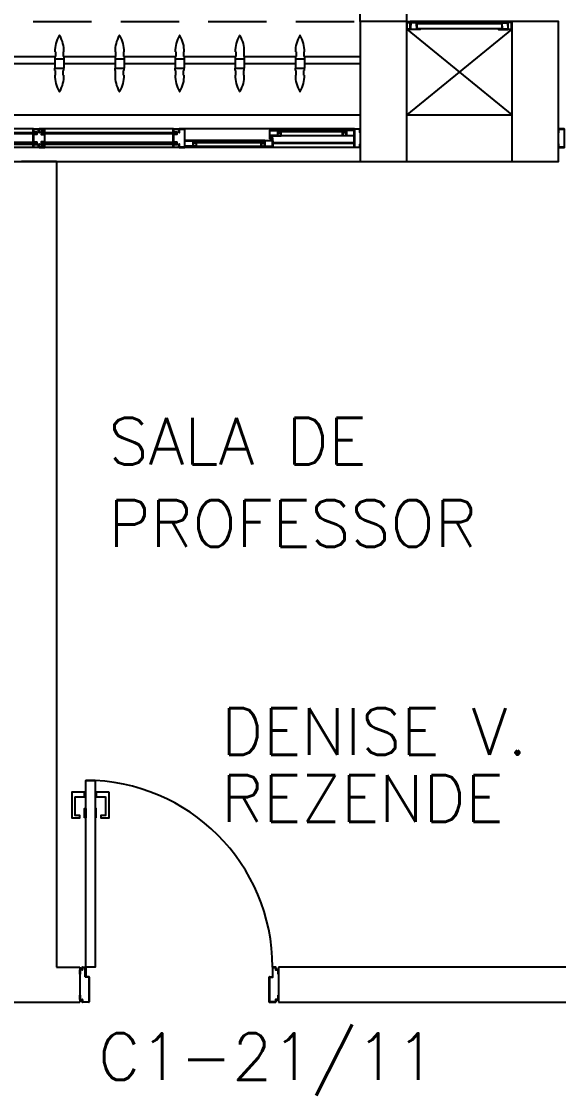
# Model space of a CAD drawing. Header units: millimetres. Extents: x 1887 to 2405, y 1100 to 1335.
# Drawn here: x 2092.11 to 2094.41, y 1177.049 to 1181.648 of the extents above; entities that cross this region are included whole.
import ezdxf

# ---------------------------------------------------------------- set-up
doc = ezdxf.new("R2010")
doc.units = ezdxf.units.MM
doc.linetypes.add('HIDDEN', pattern=[0.375, 0.25, -0.125])
for name, color, linetype in [('AR-ALV', 2, 'Continuous'), ('AR-BRISES', 1, 'Continuous'), ('AR-ESQ', 1, 'Continuous'), ('AR-ESTC', 3, 'Continuous'), ('AR-PEITORIL', 1, 'Continuous'), ('AR-PORTA', 1, 'Continuous'), ('AR-PROJ', 1, 'HIDDEN'), ('AR-SHAFT', 1, 'Continuous'), ('BR-PAINEL', 1, 'Continuous'), ('BR-SUPORTE', 1, 'Continuous'), ('DT-ESQ-BAGUETE-C', 2, 'Continuous'), ('DT-ESQ-BAGUETE-V', 1, 'Continuous'), ('DT-ESQ-CHAPA DOBRADA-V', 1, 'Continuous'), ('DT-ESQ-MARCO-V', 1, 'Continuous'), ('DT-ESQ-PERFIL CADEIRA-C', 2, 'Continuous'), ('DT-ESQ-PERFIL CADEIRA-V', 1, 'Continuous'), ('DT-ESQ-PERFIL U SIMPLES-C', 2, 'Continuous'), ('DT-ESQ-PERFIL U-C', 2, 'Continuous'), ('DT-ESQ-PERFIL U-V', 1, 'Continuous'), ('DT-ESQ-VENEZIANA-C', 2, 'Continuous'), ('DT-ESQ-VENEZIANA-V', 2, 'Continuous'), ('DT-ESQ-VIDRO-C', 2, 'Continuous'), ('DT-ESQ-VIDRO-V', 2, 'Continuous'), ('ENDEREÇO', 2, 'Continuous'), ('maçaneta', 1, 'Continuous'), ('mov', 1, 'Continuous'), ('PG-PROJ', 1, 'HIDDEN'), ('PM-PERFIL U-C', 2, 'Continuous'), ('pm1', 2, 'Continuous'), ('TEXTO', 2, 'Continuous')]:
    doc.layers.add(name, color=color, linetype=linetype)
doc.styles.add('UNB-100', font='simplex.shx', dxfattribs={"height": 0.2})
doc.styles.add('UNB1-100', font='simplex.shx', dxfattribs={"height": 0.2})

# ---------------------------------------------------------------- blocks, each defined once
blk = doc.blocks.new('EF23-P')
at = {"layer": 'DT-ESQ-BAGUETE-C', "ltscale": 0.1}
for points in [[(0.4225, -0.08), (0.409, -0.08), (0.409, -0.0785), (0.422, -0.0785, 0.414214), (0.4225, -0.078), (0.4225, -0.067, 0.414214), (0.422, -0.0665), (0.409, -0.0665), (0.409, -0.065), (0.4225, -0.065, -0.414214), (0.424, -0.0665), (0.424, -0.0785, -0.414214)], [(0.7015, -0.08), (0.715, -0.08), (0.715, -0.0785), (0.702, -0.0785, -0.414214), (0.7015, -0.078), (0.7015, -0.067, -0.414214), (0.702, -0.0665), (0.715, -0.0665), (0.715, -0.065), (0.7015, -0.065, 0.414214), (0.7, -0.0665), (0.7, -0.0785, 0.414214)], [(0.0735, -0.125), (0.06, -0.125), (0.06, -0.1235), (0.073, -0.1235, 0.414214), (0.0735, -0.123), (0.0735, -0.112, 0.414214), (0.073, -0.1115), (0.06, -0.1115), (0.06, -0.11), (0.0735, -0.11, -0.414214), (0.075, -0.1115), (0.075, -0.1235, -0.414214)], [(0.339, -0.125), (0.3525, -0.125), (0.3525, -0.1235), (0.3395, -0.1235, -0.414214), (0.339, -0.123), (0.339, -0.112, -0.414214), (0.3395, -0.1115), (0.3525, -0.1115), (0.3525, -0.11), (0.339, -0.11, 0.414214), (0.3375, -0.1115), (0.3375, -0.1235, 0.414214)]]:
    blk.add_lwpolyline(points, format="xyb", close=True, dxfattribs=at)
at = {"layer": 'DT-ESQ-BAGUETE-V', "ltscale": 0.1}
for p, q in [((0.4225, -0.065), (0.7015, -0.065)), ((0.0735, -0.11), (0.339, -0.11))]:
    blk.add_line(p, q, dxfattribs=at)
at = {"layer": 'DT-ESQ-CHAPA DOBRADA-V', "ltscale": 0.1}
for p, q in [((0.025, -0.077), (0.374, -0.077)), ((0.025, -0.08), (0.374, -0.08))]:
    blk.add_line(p, q, dxfattribs=at)
at = {"layer": 'DT-ESQ-MARCO-V', "ltscale": 0.1}
for p, q in [((0.7985, -0.06), (1.3515, -0.06)), ((1.3985, -0.06), (1.9515, -0.06)), ((0.7985, -0.14), (1.3515, -0.14)), ((1.3985, -0.14), (1.9515, -0.14))]:
    blk.add_line(p, q, dxfattribs=at)
at = {"layer": 'DT-ESQ-PERFIL CADEIRA-C', "ltscale": 0.1}
for p, q in [((0.376, -0.0885), (0.4225, -0.0885)), ((0.75, -0.0885), (0.7015, -0.0885)), ((0.025, -0.1335), (0.0735, -0.1335)), ((0.3855, -0.1335), (0.339, -0.1335))]:
    blk.add_line(p, q, dxfattribs=at)
for points in [[(0.4225, -0.087, -1), (0.4225, -0.09), (0.376, -0.09, -0.414214), (0.374, -0.088), (0.374, -0.067, -0.414214), (0.376, -0.065), (0.4075, -0.065, -0.414214), (0.409, -0.0665), (0.409, -0.087)], [(0.409, -0.0885, -0.198913), (0.4079, -0.0881, -0.198913), (0.4075, -0.087), (0.4075, -0.067, 0.414214), (0.407, -0.0665), (0.376, -0.0665, 0.414214), (0.3755, -0.067), (0.3755, -0.088, 0.414214), (0.376, -0.0885)], [(0.7015, -0.09), (0.75, -0.09), (0.75, -0.0885), (0.715, -0.0885, 0.198912), (0.7161, -0.0881, 0.198913), (0.7165, -0.087), (0.7165, -0.067, -0.414214), (0.717, -0.0665), (0.75, -0.0665), (0.75, -0.065), (0.7165, -0.065, 0.414214), (0.715, -0.0665), (0.715, -0.0785), (0.715, -0.08), (0.715, -0.087), (0.7015, -0.087, 1)], [(0.0735, -0.135), (0.025, -0.135), (0.025, -0.1335), (0.06, -0.1335, -0.198912), (0.0589, -0.1331, -0.198913), (0.0585, -0.132), (0.0585, -0.112, 0.414214), (0.058, -0.1115), (0.025, -0.1115), (0.025, -0.11), (0.0585, -0.11, -0.414214), (0.06, -0.1115), (0.06, -0.1235), (0.06, -0.125), (0.06, -0.132), (0.0735, -0.132, -1)], [(0.339, -0.132, 1), (0.339, -0.135), (0.3855, -0.135, 0.414214), (0.3875, -0.133), (0.3875, -0.112, 0.414214), (0.3855, -0.11), (0.354, -0.11, 0.414214), (0.3525, -0.1115), (0.3525, -0.132)], [(0.3525, -0.1335, 0.198913), (0.3536, -0.1331, 0.198913), (0.354, -0.132), (0.354, -0.112, -0.414214), (0.3545, -0.1115), (0.3855, -0.1115, -0.414214), (0.386, -0.112), (0.386, -0.133, -0.414214), (0.3855, -0.1335)]]:
    blk.add_lwpolyline(points, format="xyb", close=True, dxfattribs=at)
at = {"layer": 'DT-ESQ-PERFIL CADEIRA-V', "ltscale": 0.1}
for p, q in [((0.4075, -0.09), (0.7015, -0.09)), ((0.0735, -0.135), (0.339, -0.135))]:
    blk.add_line(p, q, dxfattribs=at)
at = {"layer": 'DT-ESQ-PERFIL U SIMPLES-C', "ltscale": 0.1}
for points in [[(0.376, -0.102), (0.384, -0.102), (0.384, -0.1005), (0.376, -0.1005, -0.414214), (0.3755, -0.1), (0.3755, -0.092, -0.414214), (0.376, -0.0915), (0.384, -0.0915), (0.384, -0.09), (0.376, -0.09, 0.414214), (0.374, -0.092), (0.374, -0.1, 0.414214)], [(0.3855, -0.098), (0.3775, -0.098), (0.3775, -0.0995), (0.3855, -0.0995, -0.414214), (0.386, -0.1), (0.386, -0.108, -0.414214), (0.3855, -0.1085), (0.3775, -0.1085), (0.3775, -0.11), (0.3855, -0.11, 0.414214), (0.3875, -0.108), (0.3875, -0.1, 0.414214)]]:
    blk.add_lwpolyline(points, format="xyb", close=True, dxfattribs=at)
at = {"layer": 'DT-ESQ-PERFIL U-C', "ltscale": 0.1}
for points in [[(0, -0.0615, -0.414214), (0.0015, -0.06), (0.0235, -0.06, -0.414214), (0.025, -0.0615), (0.025, -0.1385, -0.414214), (0.0235, -0.14), (0.0015, -0.14, -0.414214), (0, -0.1385), (0, -0.125), (0.0015, -0.125), (0.0015, -0.138, 0.414214), (0.002, -0.1385), (0.023, -0.1385, 0.414214), (0.0235, -0.138), (0.0235, -0.062, 0.414214), (0.023, -0.0615), (0.002, -0.0615, 0.414214), (0.0015, -0.062), (0.0015, -0.075), (0, -0.075)], [(0.775, -0.0615, 0.414214), (0.7735, -0.06), (0.7515, -0.06, 0.414214), (0.75, -0.0615), (0.75, -0.1385, 0.414214), (0.7515, -0.14), (0.7735, -0.14, 0.414214), (0.775, -0.1385), (0.775, -0.125), (0.7735, -0.125), (0.7735, -0.138, -0.414214), (0.773, -0.1385), (0.752, -0.1385, -0.414214), (0.7515, -0.138), (0.7515, -0.062, -0.414214), (0.752, -0.0615), (0.773, -0.0615, -0.414214), (0.7735, -0.062), (0.7735, -0.075), (0.775, -0.075)], [(0.8, -0.1285), (0.8, -0.1385, -0.414214), (0.7985, -0.14), (0.7765, -0.14, -0.414214), (0.775, -0.1385), (0.775, -0.125), (0.7765, -0.125), (0.7765, -0.138, 0.414214), (0.777, -0.1385), (0.798, -0.1385, 0.414214), (0.7985, -0.138), (0.7985, -0.1285), (0.7855, -0.1285, -0.414214), (0.784, -0.127), (0.784, -0.117, -0.414214), (0.7855, -0.1155), (0.7985, -0.1155), (0.7985, -0.0845), (0.7855, -0.0845, -0.414214), (0.784, -0.083), (0.784, -0.073, -0.414214), (0.7855, -0.0715), (0.7985, -0.0715), (0.7985, -0.062, 0.414214), (0.798, -0.0615), (0.777, -0.0615, 0.414214), (0.7765, -0.062), (0.7765, -0.075), (0.775, -0.075), (0.775, -0.0615, -0.414214), (0.7765, -0.06), (0.7985, -0.06, -0.414214), (0.8, -0.0615), (0.8, -0.0715, -0.414214), (0.7985, -0.073), (0.7855, -0.073), (0.7855, -0.083), (0.7985, -0.083), (0.7985, -0.083, -0.414214), (0.8, -0.0845), (0.8, -0.1155, -0.414214), (0.7985, -0.117), (0.7985, -0.117), (0.7855, -0.117), (0.7855, -0.127), (0.7985, -0.127, -0.414214)], [(1.35, -0.1285), (1.35, -0.1385, 0.414214), (1.3515, -0.14), (1.3735, -0.14, 0.414214), (1.375, -0.1385), (1.375, -0.125), (1.3735, -0.125), (1.3735, -0.138, -0.414214), (1.373, -0.1385), (1.352, -0.1385, -0.414214), (1.3515, -0.138), (1.3515, -0.1285), (1.3645, -0.1285, 0.414214), (1.366, -0.127), (1.366, -0.117, 0.414214), (1.3645, -0.1155), (1.3515, -0.1155), (1.3515, -0.0845), (1.3645, -0.0845, 0.414214), (1.366, -0.083), (1.366, -0.073, 0.414214), (1.3645, -0.0715), (1.3515, -0.0715), (1.3515, -0.062, -0.414214), (1.352, -0.0615), (1.373, -0.0615, -0.414214), (1.3735, -0.062), (1.3735, -0.075), (1.375, -0.075), (1.375, -0.0615, 0.414214), (1.3735, -0.06), (1.3515, -0.06, 0.414214), (1.35, -0.0615), (1.35, -0.0715, 0.414214), (1.3515, -0.073), (1.3645, -0.073), (1.3645, -0.083), (1.3515, -0.083), (1.3515, -0.083, 0.414214), (1.35, -0.0845), (1.35, -0.1155, 0.414214), (1.3515, -0.117), (1.3515, -0.117), (1.3645, -0.117), (1.3645, -0.127), (1.3515, -0.127, 0.414214)], [(1.4, -0.1285), (1.4, -0.1385, -0.414214), (1.3985, -0.14), (1.3765, -0.14, -0.414214), (1.375, -0.1385), (1.375, -0.125), (1.3765, -0.125), (1.3765, -0.138, 0.414214), (1.377, -0.1385), (1.398, -0.1385, 0.414214), (1.3985, -0.138), (1.3985, -0.1285), (1.3855, -0.1285, -0.414214), (1.384, -0.127), (1.384, -0.117, -0.414214), (1.3855, -0.1155), (1.3985, -0.1155), (1.3985, -0.0845), (1.3855, -0.0845, -0.414214), (1.384, -0.083), (1.384, -0.073, -0.414214), (1.3855, -0.0715), (1.3985, -0.0715), (1.3985, -0.062, 0.414214), (1.398, -0.0615), (1.377, -0.0615, 0.414214), (1.3765, -0.062), (1.3765, -0.075), (1.375, -0.075), (1.375, -0.0615, -0.414214), (1.3765, -0.06), (1.3985, -0.06, -0.414214), (1.4, -0.0615), (1.4, -0.0715, -0.414214), (1.3985, -0.073), (1.3855, -0.073), (1.3855, -0.083), (1.3985, -0.083), (1.3985, -0.083, -0.414214), (1.4, -0.0845), (1.4, -0.1155, -0.414214), (1.3985, -0.117), (1.3985, -0.117), (1.3855, -0.117), (1.3855, -0.127), (1.3985, -0.127, -0.414214)]]:
    blk.add_lwpolyline(points, format="xyb", close=True, dxfattribs=at)
at = {"layer": 'DT-ESQ-PERFIL U-V', "ltscale": 0.1}
for p, q in [((0.0235, -0.06), (0.7515, -0.06)), ((0.0235, -0.14), (0.7515, -0.14))]:
    blk.add_line(p, q, dxfattribs=at)
at = {"layer": 'DT-ESQ-VIDRO-C', "ltscale": 0.1}
for points in [[(0.7125, -0.085), (0.7125, -0.082), (0.4115, -0.082), (0.4115, -0.085)], [(1.3625, -0.081), (1.3625, -0.075), (0.7875, -0.075), (0.7875, -0.081)], [(1.9625, -0.081), (1.9625, -0.075), (1.3875, -0.075), (1.3875, -0.081)], [(0.063, -0.13), (0.063, -0.127), (0.3495, -0.127), (0.3495, -0.13)]]:
    blk.add_lwpolyline(points, close=True, dxfattribs=at)
at = {"layer": 'DT-ESQ-VIDRO-V', "ltscale": 0.1}
for points in [[(1.3625, -0.119), (1.3625, -0.125), (0.7875, -0.125), (0.7875, -0.119)], [(1.9625, -0.119), (1.9625, -0.125), (1.3875, -0.125), (1.3875, -0.119)]]:
    blk.add_lwpolyline(points, close=True, dxfattribs=at)
blk = doc.blocks.new('EF40-P')
at = {"layer": 'DT-ESQ-PERFIL U-C', "color": 2, "ltscale": 0.1}
blk.add_lwpolyline([(5.15, -0.0615, 0.414214), (5.1485, -0.06), (5.1265, -0.06, 0.414214), (5.125, -0.0615), (5.125, -0.1385, 0.414214), (5.1265, -0.14), (5.1485, -0.14, 0.414214), (5.15, -0.1385), (5.15, -0.125), (5.1485, -0.125), (5.1485, -0.138, -0.414214), (5.148, -0.1385), (5.127, -0.1385, -0.414214), (5.1265, -0.138), (5.1265, -0.062, -0.414214), (5.127, -0.0615), (5.148, -0.0615, -0.414214), (5.1485, -0.062), (5.1485, -0.075), (5.15, -0.075)], format="xyb", close=True, dxfattribs=at)
blk = doc.blocks.new('BR-MODULO8')
at = {"layer": 'BR-PAINEL'}
for p, q in [((-1.3067, 0.27), (-1.3042, 0.27)), ((-1.3067, 0.25), (-1.3067, 0.24)), ((-1.3067, 0.25), (-1.3042, 0.25)), ((-1.3067, 0.24), (-1.2683, 0.24)), ((-1.3067, 0.24), (-1.3067, 0.2)), ((-1.3042, 0.27), (-1.3042, 0.25)), ((-1.2708, 0.27), (-1.2708, 0.25)), ((-1.2683, 0.27), (-1.2708, 0.27)), ((-1.2683, 0.25), (-1.2708, 0.25)), ((-1.2683, 0.25), (-1.2683, 0.24)), ((-1.2683, 0.24), (-1.2683, 0.2)), ((-1.0492, 0.27), (-1.0467, 0.27)), ((-1.0492, 0.25), (-1.0492, 0.24)), ((-1.0492, 0.25), (-1.0467, 0.25)), ((-1.0492, 0.24), (-1.0108, 0.24)), ((-1.0492, 0.24), (-1.0492, 0.2)), ((-1.0467, 0.27), (-1.0467, 0.25)), ((-1.0133, 0.27), (-1.0133, 0.25)), ((-1.0108, 0.27), (-1.0133, 0.27)), ((-1.0108, 0.25), (-1.0133, 0.25)), ((-1.0108, 0.25), (-1.0108, 0.24)), ((-1.0108, 0.24), (-1.0108, 0.2)), ((-0.7917, 0.27), (-0.7892, 0.27)), ((-0.7917, 0.25), (-0.7917, 0.24)), ((-0.7917, 0.25), (-0.7892, 0.25)), ((-0.7917, 0.24), (-0.7533, 0.24)), ((-0.7917, 0.24), (-0.7917, 0.2)), ((-0.7892, 0.27), (-0.7892, 0.25)), ((-0.7558, 0.27), (-0.7558, 0.25)), ((-0.7533, 0.27), (-0.7558, 0.27)), ((-0.7533, 0.25), (-0.7558, 0.25)), ((-0.7533, 0.25), (-0.7533, 0.24)), ((-0.7533, 0.24), (-0.7533, 0.2)), ((-0.5342, 0.27), (-0.5317, 0.27)), ((-0.5342, 0.25), (-0.5317, 0.25)), ((-0.5342, 0.25), (-0.5342, 0.24)), ((-0.5342, 0.24), (-0.5342, 0.2)), ((-0.5342, 0.24), (-0.4958, 0.24)), ((-0.5317, 0.27), (-0.5317, 0.25)), ((-0.4958, 0.27), (-0.4983, 0.27)), ((-0.4983, 0.27), (-0.4983, 0.25)), ((-0.4958, 0.25), (-0.4983, 0.25)), ((-0.4958, 0.25), (-0.4958, 0.24)), ((-0.4958, 0.24), (-0.4958, 0.2)), ((-0.2767, 0.27), (-0.2742, 0.27)), ((-0.2767, 0.25), (-0.2767, 0.24)), ((-0.2767, 0.25), (-0.2742, 0.25)), ((-0.2767, 0.24), (-0.2383, 0.24)), ((-0.2767, 0.24), (-0.2767, 0.2)), ((-0.2742, 0.27), (-0.2742, 0.25)), ((-0.2408, 0.27), (-0.2408, 0.25)), ((-0.2383, 0.27), (-0.2408, 0.27)), ((-0.2383, 0.25), (-0.2408, 0.25)), ((-0.2383, 0.25), (-0.2383, 0.24)), ((-0.2383, 0.24), (-0.2383, 0.2)), ((-1.3067, 0.2), (-1.2683, 0.2)), ((-1.3067, 0.19), (-1.3067, 0.2)), ((-1.3067, 0.19), (-1.3042, 0.19)), ((-1.3042, 0.17), (-1.3042, 0.19)), ((-1.2683, 0.19), (-1.2708, 0.19)), ((-1.2708, 0.17), (-1.2708, 0.19)), ((-1.2683, 0.19), (-1.2683, 0.2)), ((-1.0492, 0.2), (-1.0108, 0.2)), ((-1.0492, 0.19), (-1.0492, 0.2)), ((-1.0492, 0.19), (-1.0467, 0.19)), ((-1.0467, 0.17), (-1.0467, 0.19)), ((-1.0108, 0.19), (-1.0133, 0.19)), ((-1.0133, 0.17), (-1.0133, 0.19)), ((-1.0108, 0.19), (-1.0108, 0.2)), ((-0.7917, 0.2), (-0.7533, 0.2)), ((-0.7917, 0.19), (-0.7917, 0.2)), ((-0.7917, 0.19), (-0.7892, 0.19)), ((-0.7892, 0.17), (-0.7892, 0.19)), ((-0.7533, 0.19), (-0.7558, 0.19)), ((-0.7558, 0.17), (-0.7558, 0.19)), ((-0.7533, 0.19), (-0.7533, 0.2)), ((-0.5342, 0.19), (-0.5342, 0.2)), ((-0.5342, 0.2), (-0.4958, 0.2)), ((-0.5342, 0.19), (-0.5317, 0.19)), ((-0.5317, 0.17), (-0.5317, 0.19)), ((-0.4983, 0.17), (-0.4983, 0.19)), ((-0.4958, 0.19), (-0.4983, 0.19)), ((-0.4958, 0.19), (-0.4958, 0.2)), ((-0.2767, 0.2), (-0.2383, 0.2)), ((-0.2767, 0.19), (-0.2767, 0.2)), ((-0.2767, 0.19), (-0.2742, 0.19)), ((-0.2742, 0.17), (-0.2742, 0.19)), ((-0.2383, 0.19), (-0.2408, 0.19)), ((-0.2408, 0.17), (-0.2408, 0.19)), ((-0.2383, 0.19), (-0.2383, 0.2)), ((-1.3067, 0.17), (-1.3042, 0.17)), ((-1.2683, 0.17), (-1.2708, 0.17)), ((-1.0492, 0.17), (-1.0467, 0.17)), ((-1.0108, 0.17), (-1.0133, 0.17)), ((-0.7917, 0.17), (-0.7892, 0.17)), ((-0.7533, 0.17), (-0.7558, 0.17)), ((-0.5342, 0.17), (-0.5317, 0.17)), ((-0.4958, 0.17), (-0.4983, 0.17)), ((-0.2767, 0.17), (-0.2742, 0.17)), ((-0.2383, 0.17), (-0.2408, 0.17))]:
    blk.add_line(p, q, dxfattribs=at)
for centre, radius, start, end in [((-1.1817, 0.2739), 0.1251, 148.4721, 181.772), ((-1.2875, 0.3387), 0.001, 37.1012, 142.8988), ((-1.3933, 0.2739), 0.1251, 358.228, 31.5279), ((-0.9242, 0.2739), 0.1251, 148.4721, 181.772), ((-1.03, 0.3387), 0.001, 37.1012, 142.8988), ((-1.1358, 0.2739), 0.1251, 358.228, 31.5279), ((-0.6667, 0.2739), 0.1251, 148.4721, 181.772), ((-0.7725, 0.3387), 0.001, 37.1012, 142.8988), ((-0.8783, 0.2739), 0.1251, 358.228, 31.5279), ((-0.4092, 0.2739), 0.1251, 148.4721, 181.772), ((-0.515, 0.3387), 0.001, 37.1012, 142.8988), ((-0.6208, 0.2739), 0.1251, 358.228, 31.5279), ((-0.1517, 0.2739), 0.1251, 148.4721, 181.772), ((-0.2575, 0.3387), 0.001, 37.1012, 142.8988), ((-0.3633, 0.2739), 0.1251, 358.228, 31.5279), ((-1.1817, 0.1661), 0.1251, 178.228, 211.5279), ((-1.3933, 0.1661), 0.1251, 328.4721, 1.772), ((-0.9242, 0.1661), 0.1251, 178.228, 211.5279), ((-1.1358, 0.1661), 0.1251, 328.4721, 1.772), ((-0.6667, 0.1661), 0.1251, 178.228, 211.5279), ((-0.8783, 0.1661), 0.1251, 328.4721, 1.772), ((-0.4092, 0.1661), 0.1251, 178.228, 211.5279), ((-0.6208, 0.1661), 0.1251, 328.4721, 1.772), ((-0.1517, 0.1661), 0.1251, 178.228, 211.5279), ((-0.3633, 0.1661), 0.1251, 328.4721, 1.772), ((-1.2875, 0.1013), 0.001, 217.1012, 322.8988), ((-1.03, 0.1013), 0.001, 217.1012, 322.8988), ((-0.7725, 0.1013), 0.001, 217.1012, 322.8988), ((-0.515, 0.1013), 0.001, 217.1012, 322.8988), ((-0.2575, 0.1013), 0.001, 217.1012, 322.8988)]:
    blk.add_arc(centre, radius, start, end, dxfattribs=at)
at = {"layer": 'BR-SUPORTE'}
for p, q in [((-1.5258, 0.25), (-1.3042, 0.25)), ((-1.2683, 0.25), (-1.0467, 0.25)), ((-1.0108, 0.25), (-0.7892, 0.25)), ((-0.7533, 0.25), (-0.5317, 0.25)), ((-0.4958, 0.25), (-0.2742, 0.25)), ((-0.2383, 0.25), (0, 0.25)), ((-1.5258, 0.22), (-1.3067, 0.22)), ((-1.2683, 0.22), (-1.0492, 0.22)), ((-1.0108, 0.22), (-0.7917, 0.22)), ((-0.7533, 0.22), (-0.5342, 0.22)), ((-0.4958, 0.22), (-0.2767, 0.22)), ((-0.2383, 0.22), (0, 0.22))]:
    blk.add_line(p, q, dxfattribs=at)
blk = doc.blocks.new('PG-MODULO1-PJ-C')
at = {"layer": 'PG-PROJ'}
for p, q in [((5.35, 0), (5.35, 3)), ((5.55, 0), (5.55, 3)), ((0.2, 0), (5.35, 0))]:
    blk.add_line(p, q, dxfattribs=at)
blk = doc.blocks.new('PM3')
at = {"layer": 'maçaneta'}
for points in [[(0.02, 0.825), (-0.035, 0.825), (-0.035, 0.715), (0, 0.715), (0, 0.725), (-0.02, 0.725), (-0.02, 0.8035, -0.414214), (-0.0185, 0.805), (0.02, 0.805)], [(0.125, 0.825), (0.07, 0.825), (0.07, 0.805), (0.1085, 0.805, -0.414214), (0.11, 0.8035), (0.11, 0.725), (0.09, 0.725), (0.09, 0.715), (0.125, 0.715)]]:
    blk.add_lwpolyline(points, format="xyb", close=True, dxfattribs=at)
for points in [[(0.02, 0.715), (0.02, 0.755), (0.025, 0.755), (0.025, 0.715)], [(0.07, 0.715), (0.07, 0.755), (0.065, 0.755), (0.065, 0.715)]]:
    blk.add_lwpolyline(points, close=True, dxfattribs=at)
at = {"layer": 'mov'}
blk.add_arc((0.025, 0.075), 0.8, 0, 90, dxfattribs=at)
at = {"layer": 'PM-PERFIL U-C'}
for p, q in [((0, 0.045), (0, 0.0635)), ((0.0015, 0.065), (0.01, 0.065)), ((0.002, 0.063), (0.002, 0.045)), ((0.0105, 0.063), (0.002, 0.063)), ((0.01, 0.065), (0.01, 0.0735)), ((0.0115, 0.075), (0.0235, 0.075)), ((0.012, 0.073), (0.012, 0.0645)), ((0.023, 0.073), (0.012, 0.073)), ((0.023, 0.0335), (0.023, 0.073)), ((0.025, 0.0735), (0.025, 0.034)), ((0.825, 0.0735), (0.825, 0.034)), ((0.8385, 0.075), (0.8265, 0.075)), ((0.827, 0.073), (0.838, 0.073)), ((0.827, 0.0335), (0.827, 0.073)), ((0.838, 0.073), (0.838, 0.0645)), ((0.8395, 0.063), (0.848, 0.063)), ((0.84, 0.065), (0.84, 0.0735)), ((0.8485, 0.065), (0.84, 0.065)), ((0.848, 0.063), (0.848, 0.045)), ((0.85, 0.045), (0.85, 0.0635)), ((0.002, 0.045), (0, 0.045)), ((0.038, 0.032), (0.0245, 0.032)), ((0.0385, 0.034), (0.025, 0.034)), ((0.038, 0.032), (0.038, -0.073)), ((0.04, 0.0325), (0.04, -0.0735)), ((0.81, 0.0325), (0.81, -0.0735)), ((0.8115, 0.034), (0.825, 0.034)), ((0.812, 0.032), (0.8255, 0.032)), ((0.812, 0.032), (0.812, -0.073)), ((0.848, 0.045), (0.85, 0.045)), ((0, -0.045), (0.002, -0.045)), ((0, -0.0635), (0, -0.045)), ((0.002, -0.045), (0.002, -0.063)), ((0.85, -0.045), (0.848, -0.045)), ((0.848, -0.045), (0.848, -0.063)), ((0.85, -0.0635), (0.85, -0.045)), ((0.01, -0.065), (0.0015, -0.065)), ((0.002, -0.063), (0.0105, -0.063)), ((0.01, -0.0735), (0.01, -0.065)), ((0.0385, -0.075), (0.0115, -0.075)), ((0.012, -0.0645), (0.012, -0.073)), ((0.012, -0.073), (0.038, -0.073)), ((0.8115, -0.075), (0.8385, -0.075)), ((0.838, -0.073), (0.812, -0.073)), ((0.838, -0.0645), (0.838, -0.073)), ((0.848, -0.063), (0.8395, -0.063)), ((0.84, -0.0735), (0.84, -0.065)), ((0.84, -0.065), (0.8485, -0.065))]:
    blk.add_line(p, q, dxfattribs=at)
for centre, start, end in [((0.0015, 0.0635), 90, 180), ((0.0115, 0.0735), 90, 180), ((0.0105, 0.0645), 270, 0), ((0.0235, 0.0735), 360, 90), ((0.8265, 0.0735), 90, 180), ((0.8395, 0.0645), 180, 270), ((0.8385, 0.0735), 0, 90), ((0.8485, 0.0635), 0, 90), ((0.0245, 0.0335), 180, 270), ((0.0385, 0.0325), 0, 90), ((0.8115, 0.0325), 90, 180), ((0.8255, 0.0335), 270, 0), ((0.0015, -0.0635), 180, 270), ((0.0115, -0.0735), 180, 270), ((0.0105, -0.0645), 0, 90), ((0.0385, -0.0735), 269.9386, 0), ((0.8115, -0.0735), 180, 270.0614), ((0.8395, -0.0645), 90, 180), ((0.8385, -0.0735), 270, 0), ((0.8485, -0.0635), 270, 0)]:
    blk.add_arc(centre, 0.0015, start, end, dxfattribs=at)
at = {"layer": 'pm1'}
blk.add_lwpolyline([(0.065, 0.875), (0.065, 0.075), (0.025, 0.075), (0.025, 0.875)], close=True, dxfattribs=at)
blk = doc.blocks.new('EF01C-P')
at = {"layer": 'DT-ESQ-BAGUETE-C', "ltscale": 0.1}
for points in [[(0.0015, 0.035), (0.015, 0.035), (0.015, 0.0335), (0.0015, 0.0335), (0.0015, 0.005), (0.015, 0.005), (0.015, 0.0035), (0.0015, 0.0035, -0.414214), (0, 0.005), (0, 0.0335, -0.414214)], [(0.4485, 0.035), (0.435, 0.035), (0.435, 0.0335), (0.4485, 0.0335), (0.4485, 0.005), (0.435, 0.005), (0.435, 0.0035), (0.4485, 0.0035, 0.414214), (0.45, 0.005), (0.45, 0.0335, 0.414214)]]:
    blk.add_lwpolyline(points, format="xyb", close=True, dxfattribs=at)
at = {"layer": 'DT-ESQ-PERFIL CADEIRA-C', "ltscale": 0.1}
for points in [[(0.01, 0.0015), (0.01, 0.003), (0.0015, 0.003, 1), (0.0015, 0), (0.015, 0, 0.414214), (0.0165, 0.0015), (0.0165, 0.0335), (0.043, 0.0335)], [(0.043, 0.0065), (0.018, 0.0065), (0.018, 0.0165), (0.0165, 0.0165), (0.0165, 0.0065, 0.414214), (0.018, 0.005), (0.043, 0.005), (0.0565, 0.005, 1), (0.0565, 0.008), (0.043, 0.008), (0.043, 0.02), (0.043, 0.032), (0.0565, 0.032, 1), (0.0565, 0.035), (0.043, 0.035), (0.0165, 0.035, 0.414214), (0.015, 0.0335), (0.015, 0.0015), (0.0015, 0.0015)], [(0.0415, 0.02), (0.0415, 0.032, -0.414214), (0.043, 0.0335), (0.0565, 0.0335)], [(0.0415, 0.02), (0.0415, 0.008, 0.414214), (0.043, 0.0065), (0.0565, 0.0065)], [(0.407, 0.0065), (0.432, 0.0065), (0.432, 0.0165), (0.4335, 0.0165), (0.4335, 0.0065, -0.414214), (0.432, 0.005), (0.407, 0.005), (0.3935, 0.005, -1), (0.3935, 0.008), (0.407, 0.008), (0.407, 0.02), (0.407, 0.032), (0.3935, 0.032, -1), (0.3935, 0.035), (0.407, 0.035), (0.4335, 0.035, -0.414214), (0.435, 0.0335), (0.435, 0.0015), (0.4485, 0.0015)], [(0.4085, 0.02), (0.4085, 0.032, 0.414214), (0.407, 0.0335), (0.3935, 0.0335)], [(0.4085, 0.02), (0.4085, 0.008, -0.414214), (0.407, 0.0065), (0.3935, 0.0065)], [(0.44, 0.0015), (0.44, 0.003), (0.4485, 0.003, -1), (0.4485, 0), (0.435, 0, -0.414214), (0.4335, 0.0015), (0.4335, 0.0335), (0.407, 0.0335)]]:
    blk.add_lwpolyline(points, format="xyb", dxfattribs=at)
at = {"layer": 'DT-ESQ-PERFIL CADEIRA-V', "ltscale": 0.1}
blk.add_line((0.015, 0), (0.435, 0), dxfattribs=at)
at = {"layer": 'DT-ESQ-VENEZIANA-C', "ltscale": 0.1}
for p, q in [((0.043, 0.0105), (0.407, 0.0105)), ((0.043, 0.009), (0.407, 0.009))]:
    blk.add_line(p, q, dxfattribs=at)
at = {"layer": 'DT-ESQ-VENEZIANA-V', "ltscale": 0.1}
blk.add_line((0.043, 0.031), (0.407, 0.031), dxfattribs=at)

msp = doc.modelspace()

# ---------------------------------------------------------------- linework, layer by layer
at = {"layer": 'AR-ALV'}
for p, q in [((2093.7597, 1181.2485), (2094.2097, 1181.2485)), ((2092.2597, 1181.0485), (2092.1097, 1181.0485)), ((2092.2597, 1181.0485), (2092.2597, 1177.5985)), ((2093.7597, 1181.0485), (2094.2097, 1181.0485)), ((2092.2597, 1177.5985), (2092.3597, 1177.5985)), ((2092.3597, 1177.5985), (2092.3597, 1177.4485)), ((2093.2097, 1177.5985), (2093.2097, 1177.4485)), ((2095.1097, 1177.5985), (2093.2097, 1177.5985)), ((2092.0097, 1177.4485), (2092.3597, 1177.4485)), ((2093.2097, 1177.4485), (2099.2595, 1177.4485))]:
    msp.add_line(p, q, dxfattribs=at)
at = {"layer": 'AR-ESTC'}
for points in [[(2093.5597, 1181.6485), (2093.5597, 1181.0485), (2093.7597, 1181.0485), (2093.7597, 1181.6485)], [(2094.2097, 1181.6485), (2094.2097, 1181.0485), (2094.4097, 1181.0485), (2094.4097, 1181.6485)]]:
    msp.add_lwpolyline(points, close=True, dxfattribs=at)
at = {"layer": 'AR-PEITORIL'}
for p, q in [((2088.4097, 1181.2485), (2093.5597, 1181.2485)), ((2088.4097, 1181.0485), (2093.5597, 1181.0485))]:
    msp.add_line(p, q, dxfattribs=at)
at = {"layer": 'AR-SHAFT'}
for p, q in [((2094.2082, 1181.6135), (2093.7597, 1181.2485)), ((2093.7612, 1181.6135), (2094.2097, 1181.2485))]:
    msp.add_line(p, q, dxfattribs=at)

# ---------------------------------------------------------------- block references
at = {"layer": 'AR-BRISES'}
msp.add_blockref('BR-MODULO8', (2093.5597, 1181.2485), dxfattribs=at)
at = {"layer": 'AR-ESQ', "rotation": 180}
for name, p in [('EF01C-P', (2094.2097, 1181.6485)), ('EF23-P', (2093.5597, 1181.0485)), ('EF40-P', (2099.5597, 1181.0485))]:
    msp.add_blockref(name, p, dxfattribs=at)
at = {"layer": 'AR-PORTA'}
msp.add_blockref('PM3', (2092.3597, 1177.5235), dxfattribs=at)
at = {"layer": 'AR-PROJ'}
msp.add_blockref('PG-MODULO1-PJ-C', (2088.2097, 1181.6485), dxfattribs=at)

# ---------------------------------------------------------------- texts
at = {"layer": 'ENDEREÇO', "style": 'UNB1-100'}
msp.add_text('C1-21/11', height=0.2, dxfattribs=at).set_placement((2092.4376, 1177.1154))
at = {"layer": 'TEXTO', "style": 'UNB-100'}
for s, p in [('SALA DE', (2092.4821, 1179.7507)), ('PROFESSOR', (2092.4821, 1179.3989)), ('DENISE V.', (2092.965, 1178.5079)), ('REZENDE', (2092.965, 1178.2212))]:
    msp.add_text(s, height=0.2, dxfattribs=at).set_placement(p)

doc.saveas('drawing.dxf')
